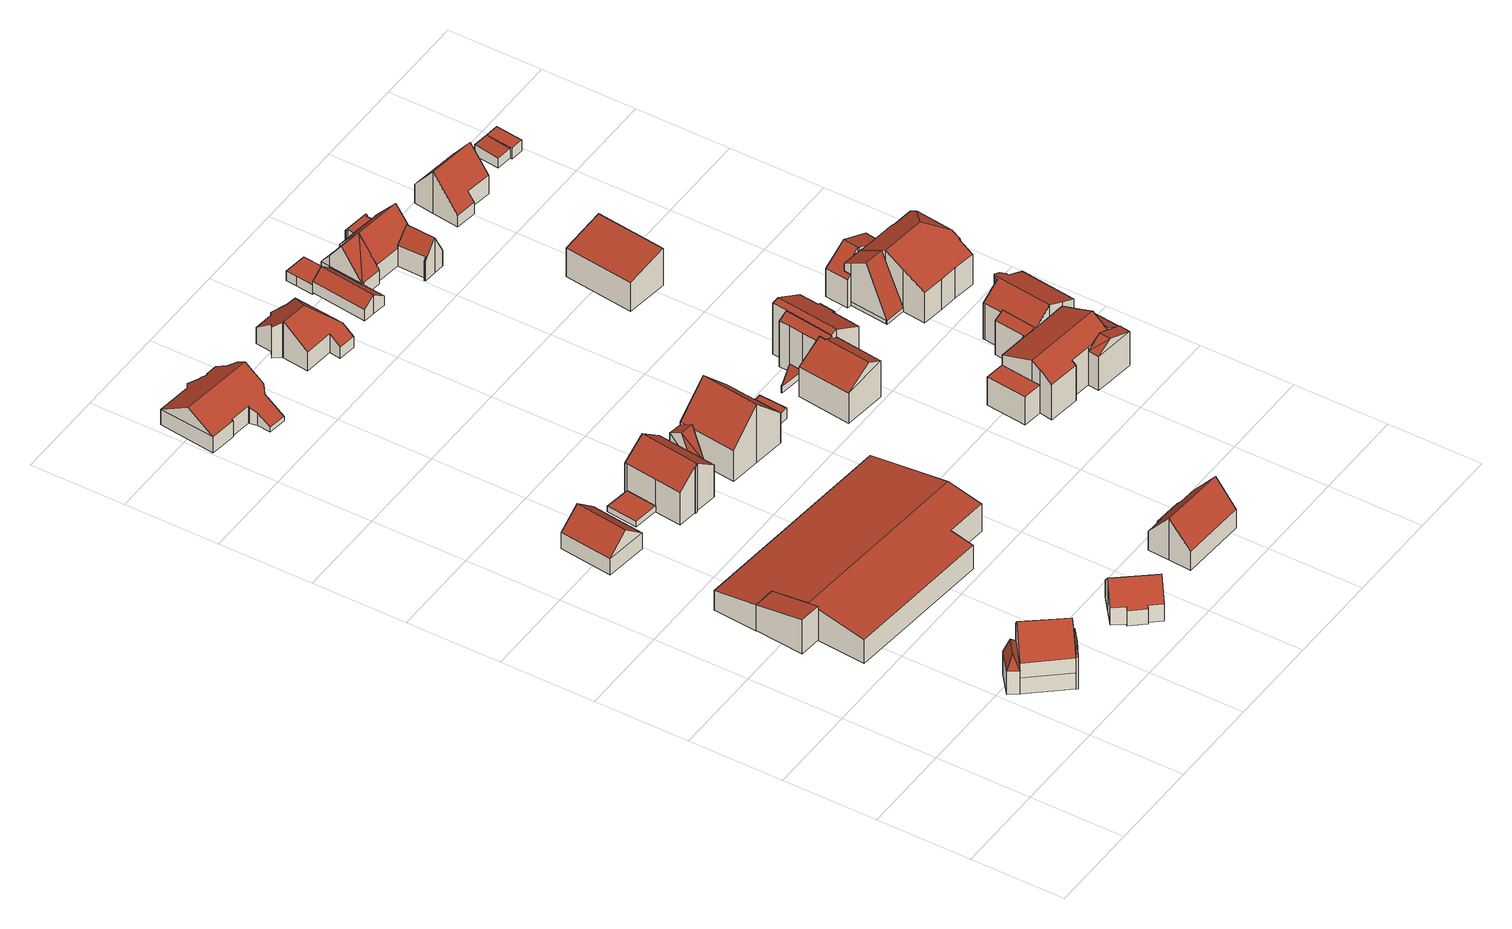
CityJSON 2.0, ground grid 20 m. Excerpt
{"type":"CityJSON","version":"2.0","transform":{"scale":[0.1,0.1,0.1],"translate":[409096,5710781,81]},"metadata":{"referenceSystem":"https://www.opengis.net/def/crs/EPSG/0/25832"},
"CityObjects":{
"building1":{"type":"Building","attributes":{"Gemeindeschluessel":"05978036","Geometrietyp2DReferenz":"3000","function":"51009_1610","roofType":"2100","measuredHeight":8.04},"geometry":[{"type":"MultiSurface","lod":"2","boundaries":[[[0,1,2,3]],[[1,4,5,2]],[[4,6,7,5]],[[6,0,3,7]],[[6,4,1,0]],[[3,2,5,7]]],"semantics":{"surfaces":[{"type":"WallSurface"},{"type":"RoofSurface"},{"type":"GroundSurface"}],"values":[0,0,0,0,1,2]}}]},
"building2":{"type":"Building","attributes":{"Gemeindeschluessel":"05978036","Geometrietyp2DReferenz":"3000","function":"31001_2000"},"children":["building2-1","building2-2","building2-3","building2-4"]},
"building2-1":{"type":"BuildingPart","attributes":{"roofType":"5000","measuredHeight":12.48},"parents":["building2"],"geometry":[{"type":"MultiSurface","lod":"2","boundaries":[[[8,9,10,11]],[[9,12,13,10]],[[12,14,15,13]],[[14,16,17,15]],[[16,18,19,17]],[[20,21,22,23]],[[24,25,26,27]],[[16,28,29,30,31,32,33,34,35,36]],[[33,32,37,38,39,40]],[[20,41,34,33,40,42,21]],[[24,38,37,43,25]],[[16,36,44,18]],[[8,45,31,30,9]],[[9,30,29,12]],[[12,29,28,14]],[[14,28,16]],[[26,11,10,13,15,17,19,46,23,22,27]],[[11,26,25,8]],[[46,19,18,47]],[[23,46,47,20]],[[27,22,21,24]],[[39,42,40]],[[21,42,39,38,24]],[[32,31,45,43,37]],[[25,43,45,8]],[[48,44,36,35]],[[18,44,48,47]],[[41,48,35,34]],[[47,48,41,20]]],"semantics":{"surfaces":[{"type":"WallSurface"},{"type":"RoofSurface"},{"type":"GroundSurface"},{"type":"ClosureSurface"}],"values":[0,0,0,0,0,0,0,1,1,0,0,0,0,0,0,0,2,3,3,3,3,0,3,0,3,0,3,0,3]}}]},
"building2-2":{"type":"BuildingPart","attributes":{"roofType":"5000","measuredHeight":8.73},"parents":["building2"],"geometry":[{"type":"MultiSurface","lod":"2","boundaries":[[[49,50,51,52]],[[50,45,8,11,51]],[[43,49,52,26,25]],[[53,54,43,45]],[[53,45,50]],[[54,53,50,49]],[[54,49,43]],[[52,51,11,26]],[[25,26,11,8]],[[25,8,45,43]]],"semantics":{"surfaces":[{"type":"WallSurface"},{"type":"RoofSurface"},{"type":"GroundSurface"},{"type":"ClosureSurface"}],"values":[0,0,0,1,1,1,1,2,3,3]}}]},
"building2-3":{"type":"BuildingPart","attributes":{"roofType":"2100","measuredHeight":5.76},"parents":["building2"],"geometry":[{"type":"MultiSurface","lod":"2","boundaries":[[[44,55,56,19,18]],[[55,41,20,23,56]],[[48,41,55,44]],[[19,56,23,46]],[[47,46,23,20]],[[48,47,20,41]],[[18,19,46,47]],[[18,47,48,44]]],"semantics":{"surfaces":[{"type":"WallSurface"},{"type":"RoofSurface"},{"type":"GroundSurface"},{"type":"ClosureSurface"}],"values":[0,0,1,2,3,3,3,3]}}]},
"building2-4":{"type":"BuildingPart","attributes":{"roofType":"5000","measuredHeight":11.22},"parents":["building2"],"geometry":[{"type":"MultiSurface","lod":"2","boundaries":[[[57,58,38,24,27,59]],[[42,60,61,22,21]],[[60,57,59,61]],[[62,60,42]],[[63,62,42,39,58]],[[63,58,57]],[[62,63,57,60]],[[59,27,22,61]],[[39,38,58]],[[21,22,27,24]],[[21,24,38,39,42]]],"semantics":{"surfaces":[{"type":"WallSurface"},{"type":"RoofSurface"},{"type":"GroundSurface"},{"type":"ClosureSurface"}],"values":[0,0,0,1,1,1,1,2,0,3,3]}}]},
"building3":{"type":"Building","attributes":{"Gemeindeschluessel":"05978036","Geometrietyp2DReferenz":"3000","function":"31001_1000","roofType":"3100","measuredHeight":7.67},"geometry":[{"type":"MultiSurface","lod":"2","boundaries":[[[64,65,66,67]],[[65,68,69,66]],[[68,70,71,69]],[[70,64,67,71]],[[68,65,72]],[[64,70,73]],[[65,64,73,72]],[[70,68,72,73]],[[67,66,69,71]]],"semantics":{"surfaces":[{"type":"WallSurface"},{"type":"RoofSurface"},{"type":"GroundSurface"}],"values":[0,0,0,0,0,0,1,1,2]}}]},
"building4":{"type":"Building","attributes":{"Gemeindeschluessel":"05978036","Geometrietyp2DReferenz":"3000","function":"31001_2000","roofType":"5000","measuredHeight":7.75},"geometry":[{"type":"MultiSurface","lod":"2","boundaries":[[[6,74,75,76]],[[74,77,78,75]],[[77,79,80,78]],[[79,81,82,80]],[[81,83,84,82]],[[83,85,86,84]],[[85,87,88,86]],[[87,0,89,88]],[[0,6,76,89]],[[0,90,91,77,74,6]],[[83,81,79,91,90,87,85]],[[79,77,91]],[[0,87,90]],[[76,75,78,80,82,84,86,88,89]]],"semantics":{"surfaces":[{"type":"WallSurface"},{"type":"RoofSurface"},{"type":"GroundSurface"}],"values":[0,0,0,0,0,0,0,0,0,1,1,0,0,2]}}]},
"building5":{"type":"Building","attributes":{"Gemeindeschluessel":"05978036","Geometrietyp2DReferenz":"3000","function":"31001_1000","roofType":"3100","measuredHeight":7.86},"geometry":[{"type":"MultiSurface","lod":"2","boundaries":[[[92,93,94,95]],[[93,96,97,94]],[[96,98,99,97]],[[98,100,101,99]],[[100,102,103,101]],[[102,104,105,103]],[[104,106,107,105]],[[106,108,109,107]],[[108,110,111,109]],[[110,112,113,111]],[[112,114,115,113]],[[114,116,117,115]],[[116,118,119,117]],[[118,92,95,119]],[[114,112,110,108,106,104,102,100]],[[100,98,96,93,92,118,116,114]],[[95,94,97,99,101,103,105,107,109,111,113,115,117,119]]],"semantics":{"surfaces":[{"type":"WallSurface"},{"type":"RoofSurface"},{"type":"GroundSurface"}],"values":[0,0,0,0,0,0,0,0,0,0,0,0,0,0,1,1,2]}}]},
"building6":{"type":"Building","attributes":{"Gemeindeschluessel":"05978036","Geometrietyp2DReferenz":"3000","function":"31001_2460","roofType":"1000","measuredHeight":1.36},"geometry":[{"type":"MultiSurface","lod":"2","boundaries":[[[120,121,122,123]],[[121,124,125,122]],[[124,126,127,125]],[[126,120,123,127]],[[126,124,121,120]],[[123,122,125,127]]],"semantics":{"surfaces":[{"type":"WallSurface"},{"type":"RoofSurface"},{"type":"GroundSurface"}],"values":[0,0,0,0,1,2]}}]},
"building7":{"type":"Building","attributes":{"Gemeindeschluessel":"05978036","Geometrietyp2DReferenz":"3000","function":"31001_1000","roofType":"3100","measuredHeight":11.41},"geometry":[{"type":"MultiSurface","lod":"2","boundaries":[[[128,129,130,131]],[[129,132,133,130]],[[132,134,135,133]],[[134,136,137,135]],[[136,138,139,137]],[[138,140,141,139]],[[140,142,143,141]],[[142,144,145,143]],[[144,146,147,145]],[[146,148,149,147]],[[148,150,151,149]],[[150,128,131,151]],[[146,144,142,140]],[[140,138,136,134,132,129,128,150,148,146]],[[131,130,133,135,137,139,141,143,145,147,149,151]]],"semantics":{"surfaces":[{"type":"WallSurface"},{"type":"RoofSurface"},{"type":"GroundSurface"}],"values":[0,0,0,0,0,0,0,0,0,0,0,0,1,1,2]}}]},
"building8":{"type":"Building","attributes":{"Gemeindeschluessel":"05978036","Geometrietyp2DReferenz":"3000","function":"31001_1000","roofType":"5000","measuredHeight":7.67},"geometry":[{"type":"MultiSurface","lod":"2","boundaries":[[[152,153,154,155]],[[153,156,157,154]],[[156,158,159,157]],[[158,160,161,159]],[[160,162,163,161]],[[162,164,165,163]],[[164,166,167,165]],[[166,168,169,167]],[[168,170,171,169]],[[170,172,173,171]],[[172,174,175,173]],[[174,176,177,175]],[[176,178,179,177]],[[178,180,181,179]],[[180,182,183,181]],[[182,184,185,183]],[[184,186,187,185]],[[186,188,189,187]],[[188,190,191,189]],[[190,152,155,191]],[[192,172,170,168,166,164,162,160,158,156,153,193]],[[182,180,178,176,174,192,193,152,190,188,186,184]],[[153,152,193]],[[174,172,192]],[[155,154,157,159,161,163,165,167,169,171,173,175,177,179,181,183,185,187,189,191]]],"semantics":{"surfaces":[{"type":"WallSurface"},{"type":"RoofSurface"},{"type":"GroundSurface"}],"values":[0,0,0,0,0,0,0,0,0,0,0,0,0,0,0,0,0,0,0,0,1,1,0,0,2]}}]},
"building9":{"type":"Building","attributes":{"Gemeindeschluessel":"05978036","Geometrietyp2DReferenz":"3000","function":"31001_2460","roofType":"3100","measuredHeight":8.31},"geometry":[{"type":"MultiSurface","lod":"2","boundaries":[[[194,195,196,197]],[[195,198,199,196]],[[198,200,201,199]],[[200,194,197,201]],[[198,195,202]],[[194,200,203]],[[202,194,203]],[[194,202,195]],[[200,198,202,203]],[[197,196,199,201]]],"semantics":{"surfaces":[{"type":"WallSurface"},{"type":"RoofSurface"},{"type":"GroundSurface"}],"values":[0,0,0,0,0,0,1,1,1,2]}}]},
"building10":{"type":"Building","attributes":{"Gemeindeschluessel":"05978036","Geometrietyp2DReferenz":"3000","function":"31001_1000","roofType":"3100","measuredHeight":9.96},"geometry":[{"type":"MultiSurface","lod":"2","boundaries":[[[204,205,206,207]],[[205,208,209,206]],[[208,210,211,209]],[[210,212,213,211]],[[212,214,215,213]],[[214,216,217,215]],[[216,218,219,217]],[[218,220,221,219]],[[220,222,223,221]],[[222,204,207,223]],[[218,216,214,212]],[[212,210,208,205,204,222,220,218]],[[207,206,209,211,213,215,217,219,221,223]]],"semantics":{"surfaces":[{"type":"WallSurface"},{"type":"RoofSurface"},{"type":"GroundSurface"}],"values":[0,0,0,0,0,0,0,0,0,0,1,1,2]}}]},
"building11":{"type":"Building","attributes":{"Gemeindeschluessel":"05978036","Geometrietyp2DReferenz":"3000","function":"31001_1000","roofType":"3100","measuredHeight":13.89},"geometry":[{"type":"MultiSurface","lod":"2","boundaries":[[[224,225,226,227]],[[225,228,229,226]],[[228,230,231,229]],[[230,232,233,231]],[[232,234,235,233]],[[234,236,237,235]],[[236,238,201,237]],[[238,224,227,201]],[[234,232,230,228,225,224]],[[224,238,236,234]],[[227,226,229,231,233,235,237,201]]],"semantics":{"surfaces":[{"type":"WallSurface"},{"type":"RoofSurface"},{"type":"GroundSurface"}],"values":[0,0,0,0,0,0,0,0,1,1,2]}}]},
"building12":{"type":"Building","attributes":{"Gemeindeschluessel":"05978036","Geometrietyp2DReferenz":"3000","function":"31001_2460","roofType":"2100","measuredHeight":2.57},"geometry":[{"type":"MultiSurface","lod":"2","boundaries":[[[239,240,241,242]],[[240,243,244,241]],[[243,245,246,244]],[[245,239,242,246]],[[245,243,240,239]],[[242,241,244,246]]],"semantics":{"surfaces":[{"type":"WallSurface"},{"type":"RoofSurface"},{"type":"GroundSurface"}],"values":[0,0,0,0,1,2]}}]},
"building13":{"type":"Building","attributes":{"Gemeindeschluessel":"05978036","Geometrietyp2DReferenz":"3000","function":"31001_1000","roofType":"5000","measuredHeight":8.61},"geometry":[{"type":"MultiSurface","lod":"2","boundaries":[[[247,248,249,250]],[[248,251,252,249]],[[251,253,254,252]],[[253,255,256,254]],[[255,257,258,256]],[[257,259,260,258]],[[259,261,262,260]],[[261,263,264,262]],[[263,265,266,264]],[[265,267,268,266]],[[267,269,270,268]],[[269,271,272,270]],[[271,273,274,272]],[[273,247,250,274]],[[269,267,275]],[[267,265,263,261,259,257,255,253,251,275]],[[251,248,247,273,271,269,275]],[[250,249,252,254,256,258,260,262,264,266,268,270,272,274]]],"semantics":{"surfaces":[{"type":"WallSurface"},{"type":"RoofSurface"},{"type":"GroundSurface"}],"values":[0,0,0,0,0,0,0,0,0,0,0,0,0,0,1,1,1,2]}}]},
"building14":{"type":"Building","attributes":{"Gemeindeschluessel":"05978036","Geometrietyp2DReferenz":"3000","function":"31001_1000","roofType":"5000","measuredHeight":10.52},"geometry":[{"type":"MultiSurface","lod":"2","boundaries":[[[276,277,278,279]],[[277,280,281,278]],[[280,282,283,281]],[[282,284,285,283]],[[284,286,287,285]],[[286,276,279,287]],[[282,280,277,276,288,289]],[[286,284,289,288]],[[284,282,289]],[[276,286,288]],[[279,278,281,283,285,287]]],"semantics":{"surfaces":[{"type":"WallSurface"},{"type":"RoofSurface"},{"type":"GroundSurface"}],"values":[0,0,0,0,0,0,1,1,0,0,2]}}]},
"building15":{"type":"Building","attributes":{"Gemeindeschluessel":"05978036","Geometrietyp2DReferenz":"3000","function":"51009_1610","roofType":"2100","measuredHeight":1.55},"geometry":[{"type":"MultiSurface","lod":"2","boundaries":[[[290,291,292,293]],[[291,294,295,292]],[[294,296,297,295]],[[296,298,299,297]],[[298,290,293,299]],[[298,296,294,291,290]],[[293,292,295,297,299]]],"semantics":{"surfaces":[{"type":"WallSurface"},{"type":"RoofSurface"},{"type":"GroundSurface"}],"values":[0,0,0,0,0,1,2]}}]},
"building16":{"type":"Building","attributes":{"Gemeindeschluessel":"05978036","Geometrietyp2DReferenz":"3000","function":"31001_2460","roofType":"3100","measuredHeight":4.42},"geometry":[{"type":"MultiSurface","lod":"2","boundaries":[[[300,301,302,303]],[[301,304,305,302]],[[304,306,307,305]],[[306,308,309,307]],[[308,310,311,309]],[[310,312,313,311]],[[312,314,315,313]],[[314,300,303,315]],[[310,308,306,304,301,300]],[[300,314,312,310]],[[303,302,305,307,309,311,313,315]]],"semantics":{"surfaces":[{"type":"WallSurface"},{"type":"RoofSurface"},{"type":"GroundSurface"}],"values":[0,0,0,0,0,0,0,0,1,1,2]}}]},
"building17":{"type":"Building","attributes":{"Gemeindeschluessel":"05978036","Geometrietyp2DReferenz":"3000","function":"31001_2460","roofType":"1000","measuredHeight":2.23},"geometry":[{"type":"MultiSurface","lod":"2","boundaries":[[[316,317,318,319]],[[317,320,321,318]],[[320,322,323,321]],[[322,324,325,323]],[[324,326,327,325]],[[326,316,319,327]],[[326,324,322,320,317,316]],[[319,318,321,323,325,327]]],"semantics":{"surfaces":[{"type":"WallSurface"},{"type":"RoofSurface"},{"type":"GroundSurface"}],"values":[0,0,0,0,0,0,1,2]}}]},
"building18":{"type":"Building","attributes":{"Gemeindeschluessel":"05978036","Geometrietyp2DReferenz":"3000","function":"31001_1000"},"children":["building18-1","building18-2"]},
"building18-1":{"type":"BuildingPart","attributes":{"roofType":"2100","measuredHeight":12},"parents":["building18"],"geometry":[{"type":"MultiSurface","lod":"2","boundaries":[[[328,329,330,331]],[[329,332,333,330]],[[332,334,335,333]],[[334,336,337,335]],[[336,338,339,337]],[[338,340,341,339]],[[340,338,336,334,332,329,328]],[[331,330,333,335,337,339,341]],[[331,341,340,328]]],"semantics":{"surfaces":[{"type":"WallSurface"},{"type":"RoofSurface"},{"type":"GroundSurface"},{"type":"ClosureSurface"}],"values":[0,0,0,0,0,0,1,2,3]}}]},
"building18-2":{"type":"BuildingPart","attributes":{"roofType":"3100","measuredHeight":12.54},"parents":["building18"],"geometry":[{"type":"MultiSurface","lod":"2","boundaries":[[[342,343,344,345]],[[343,346,347,344]],[[346,348,349,347]],[[348,350,351,349]],[[350,352,353,351]],[[352,354,355,353]],[[354,356,357,355]],[[356,358,359,357]],[[358,360,361,359]],[[360,362,361]],[[362,363,328,331,361]],[[364,342,345,341,340]],[[362,360,358,356,354,352,350,348,346,343]],[[343,342,364,363,362]],[[345,344,347,349,351,353,355,357,359,361,331,341]],[[364,340,328,363]],[[340,341,331,328]]],"semantics":{"surfaces":[{"type":"WallSurface"},{"type":"RoofSurface"},{"type":"GroundSurface"},{"type":"ClosureSurface"}],"values":[0,0,0,0,0,0,0,0,0,0,0,0,1,1,2,0,3]}}]},
"building19":{"type":"Building","attributes":{"Gemeindeschluessel":"05978036","Geometrietyp2DReferenz":"3000","function":"31001_1000"},"children":["building19-1","building19-2","building19-3","building19-4","building19-5","building19-6"]},
"building19-1":{"type":"BuildingPart","attributes":{"roofType":"2100","measuredHeight":9.35},"parents":["building19"],"geometry":[{"type":"MultiSurface","lod":"2","boundaries":[[[365,366,367,368]],[[366,369,370,367]],[[369,371,372,373,370]],[[369,366,365,374,375,371]],[[373,376,368,367,370]],[[377,372,371,375,378]],[[377,376,373,372]],[[374,378,375]],[[365,368,376,377,378,374]]],"semantics":{"surfaces":[{"type":"WallSurface"},{"type":"RoofSurface"},{"type":"GroundSurface"},{"type":"ClosureSurface"}],"values":[0,0,0,1,2,0,3,0,3]}}]},
"building19-2":{"type":"BuildingPart","attributes":{"roofType":"2100","measuredHeight":9.74},"parents":["building19"],"geometry":[{"type":"MultiSurface","lod":"2","boundaries":[[[379,380,381,382]],[[380,383,384,381]],[[380,379,385,386,387,388,389,383]],[[384,390,391,382,381]],[[392,388,387]],[[390,384,383,389,393]],[[393,389,388,392,394]],[[386,394,392,387]],[[379,382,391,385]],[[385,391,390,393,394,386]]],"semantics":{"surfaces":[{"type":"WallSurface"},{"type":"RoofSurface"},{"type":"GroundSurface"},{"type":"ClosureSurface"}],"values":[0,0,1,2,0,3,3,0,3,3]}}]},
"building19-3":{"type":"BuildingPart","attributes":{"roofType":"3100","measuredHeight":11.68},"parents":["building19"],"geometry":[{"type":"MultiSurface","lod":"2","boundaries":[[[395,396,397,398]],[[396,399,379,382,397]],[[400,401,402,403,404]],[[401,405,406,402]],[[405,407,408,406]],[[407,409,410,411,408]],[[412,413,368,414,415]],[[413,365,368]],[[416,409,407,405,401,400,417,394,386,418]],[[418,399,396,395,419,420,378,374,413,412,416]],[[376,421,398,397,382,391,390,403,402,406,408,411,422,414,368]],[[374,365,413]],[[376,368,365,374,378,377]],[[420,377,378]],[[398,421,419,395]],[[421,376,377,420,419]],[[385,379,399,418]],[[391,382,379,385]],[[386,385,418]],[[394,393,390,391,385,386]],[[400,404,417]],[[390,393,404,403]],[[404,393,394,417]],[[423,410,409,416]],[[422,411,410,423]],[[412,415,423,416]],[[422,423,415,414]]],"semantics":{"surfaces":[{"type":"WallSurface"},{"type":"RoofSurface"},{"type":"GroundSurface"},{"type":"ClosureSurface"}],"values":[0,0,0,0,0,0,0,0,1,1,2,0,3,0,3,3,0,3,0,3,0,3,3,0,3,0,3]}}]},
"building19-4":{"type":"BuildingPart","attributes":{"roofType":"1000","measuredHeight":6.71},"parents":["building19"],"geometry":[{"type":"MultiSurface","lod":"2","boundaries":[[[424,425,426,427]],[[425,415,414,426]],[[410,424,427,411]],[[410,423,415,425,424]],[[427,426,414,422,411]],[[411,422,423,410]],[[422,414,415,423]]],"semantics":{"surfaces":[{"type":"WallSurface"},{"type":"RoofSurface"},{"type":"GroundSurface"},{"type":"ClosureSurface"}],"values":[0,0,0,1,2,3,3]}}]},
"building19-5":{"type":"BuildingPart","attributes":{"roofType":"3100","measuredHeight":11.8},"parents":["building19"],"geometry":[{"type":"MultiSurface","lod":"2","boundaries":[[[428,429,430,431]],[[429,432,433,430]],[[432,434,435,433]],[[434,436,437,435]],[[436,438,439,437]],[[438,440,441,439]],[[440,442,443,441]],[[442,444,445,443]],[[444,446,447,445]],[[446,448,449,447]],[[448,450,397,449]],[[450,451,395,398,397]],[[372,428,431,373]],[[452,451,450,448,446,444,442,440,438,436]],[[436,434,432,429,428,372,377,420,452]],[[431,430,433,435,437,439,441,443,445,447,449,397,398,421,376,373]],[[419,395,451,452]],[[421,398,395,419]],[[420,419,452]],[[421,419,420,377,376]],[[372,373,376,377]]],"semantics":{"surfaces":[{"type":"WallSurface"},{"type":"RoofSurface"},{"type":"GroundSurface"},{"type":"ClosureSurface"}],"values":[0,0,0,0,0,0,0,0,0,0,0,0,0,1,1,2,0,3,0,3,3]}}]},
"building19-6":{"type":"BuildingPart","attributes":{"roofType":"3100","measuredHeight":10.22},"parents":["building19"],"geometry":[{"type":"MultiSurface","lod":"2","boundaries":[[[453,454,455,384,383]],[[454,456,457,455]],[[456,404,403,457]],[[456,454,458]],[[454,453,388,392,459,458]],[[404,458,459,417]],[[458,404,456]],[[384,455,457,403,390]],[[383,389,453]],[[384,390,393,389,383]],[[390,403,404,393]],[[417,459,392,394]],[[389,388,453]],[[393,394,392,388,389]],[[404,417,394,393]]],"semantics":{"surfaces":[{"type":"WallSurface"},{"type":"RoofSurface"},{"type":"GroundSurface"},{"type":"ClosureSurface"}],"values":[0,0,0,0,1,1,1,2,0,3,3,0,0,3,3]}}]},
"building20":{"type":"Building","attributes":{"Gemeindeschluessel":"05978036","Geometrietyp2DReferenz":"3000","function":"31001_1000"},"children":["building20-1","building20-2","building20-3","building20-4"]},
"building20-1":{"type":"BuildingPart","attributes":{"roofType":"3100","measuredHeight":9.3},"parents":["building20"],"geometry":[{"type":"MultiSurface","lod":"2","boundaries":[[[460,461,462,463,464,465]],[[466,467,468,469,470,471,472]],[[473,474,475,476,477]],[[474,478,479,475]],[[478,480,481,479]],[[480,482,483,481]],[[482,484,485,483]],[[484,486,487,488,485]],[[482,480,478,474,473,467,466,489,490]],[[490,491,461,460,492,493,486,484,482]],[[465,464,494,470,469,476,475,479,481,483,485,488,495]],[[491,462,461]],[[494,464,463,496]],[[496,463,462,491,490]],[[466,472,489]],[[494,496,471,470]],[[472,471,496,490,489]],[[477,468,467,473]],[[477,476,469,468]],[[493,487,486]],[[460,465,495,492]],[[492,495,488,487,493]]],"semantics":{"surfaces":[{"type":"WallSurface"},{"type":"RoofSurface"},{"type":"GroundSurface"},{"type":"ClosureSurface"}],"values":[0,0,0,0,0,0,0,0,1,1,2,0,3,3,0,3,3,0,3,0,3,3]}}]},
"building20-2":{"type":"BuildingPart","attributes":{"roofType":"3100","measuredHeight":9.56},"parents":["building20"],"geometry":[{"type":"MultiSurface","lod":"2","boundaries":[[[497,498,499,500]],[[498,501,327,499]],[[501,502,325,327]],[[502,503,504,325]],[[503,471,470,504]],[[463,505,506,464]],[[505,497,500,506]],[[507,508,498]],[[498,497,505,462,491,507]],[[507,489,472,503,508]],[[508,503,502,509]],[[498,508,509,501]],[[501,509,502]],[[503,472,471]],[[463,462,505]],[[500,499,327,325,504,470,494,464,506]],[[464,494,496,463]],[[494,470,471,496]],[[491,490,489,507]],[[463,496,490,491,462]],[[496,471,472,489,490]]],"semantics":{"surfaces":[{"type":"WallSurface"},{"type":"RoofSurface"},{"type":"GroundSurface"},{"type":"ClosureSurface"}],"values":[0,0,0,0,0,0,0,1,1,1,1,0,0,0,0,2,3,3,0,3,3]}}]},
"building20-3":{"type":"BuildingPart","attributes":{"roofType":"3100","measuredHeight":8.28},"parents":["building20"],"geometry":[{"type":"MultiSurface","lod":"2","boundaries":[[[510,511,512,513]],[[511,514,515,512]],[[514,516,517,515]],[[516,518,460,465,517]],[[487,519,520,488]],[[519,510,513,520]],[[521,518,516,514,511,510]],[[510,519,487,493,521]],[[513,512,515,517,465,495,488,520]],[[492,460,518,521]],[[495,465,460,492]],[[493,492,521]],[[487,488,495,492,493]]],"semantics":{"surfaces":[{"type":"WallSurface"},{"type":"RoofSurface"},{"type":"GroundSurface"},{"type":"ClosureSurface"}],"values":[0,0,0,0,0,0,1,1,2,0,3,0,3]}}]},
"building20-4":{"type":"BuildingPart","attributes":{"roofType":"1000","measuredHeight":3.43},"parents":["building20"],"geometry":[{"type":"MultiSurface","lod":"2","boundaries":[[[522,523,524,525]],[[523,526,527,524]],[[526,528,529,527]],[[528,530,531,529]],[[530,477,476,531]],[[468,532,533,469]],[[532,522,525,533]],[[532,468,477,530,528,526,523,522]],[[525,524,527,529,531,476,469,533]],[[469,476,477,468]]],"semantics":{"surfaces":[{"type":"WallSurface"},{"type":"RoofSurface"},{"type":"GroundSurface"},{"type":"ClosureSurface"}],"values":[0,0,0,0,0,0,0,1,2,3]}}]},
"building21":{"type":"Building","attributes":{"Gemeindeschluessel":"05978036","Geometrietyp2DReferenz":"3000","function":"31001_1000","roofType":"2100","measuredHeight":8.81},"geometry":[{"type":"MultiSurface","lod":"2","boundaries":[[[534,535,536,537]],[[535,538,539,536]],[[538,540,541,539]],[[540,534,537,541]],[[540,538,535,534]],[[537,536,539,541]]],"semantics":{"surfaces":[{"type":"WallSurface"},{"type":"RoofSurface"},{"type":"GroundSurface"}],"values":[0,0,0,0,1,2]}}]},
"building22":{"type":"Building","attributes":{"Gemeindeschluessel":"05978036","Geometrietyp2DReferenz":"3000","function":"31001_1000"},"children":["building22-1","building22-2","building22-3"]},
"building22-1":{"type":"BuildingPart","attributes":{"roofType":"3100","measuredHeight":11.9},"parents":["building22"],"geometry":[{"type":"MultiSurface","lod":"2","boundaries":[[[542,543,544,545]],[[543,546,547,544]],[[548,542,545,549]],[[548,550,551,552,553,542]],[[554,555,552,551,556,557,558]],[[543,553,552,555,559,546]],[[542,553,543]],[[545,544,547,560,561,562,563,549]],[[560,547,546,564]],[[562,561,565,566]],[[561,560,564,565]],[[549,563,567,548]],[[563,562,566,567]],[[558,568,554]],[[556,569,566,565,557]],[[557,565,564,568,558]],[[569,556,551]],[[567,550,548]],[[566,569,551,550,567]],[[554,568,559,555]],[[546,559,568,564]]],"semantics":{"surfaces":[{"type":"WallSurface"},{"type":"RoofSurface"},{"type":"GroundSurface"},{"type":"ClosureSurface"}],"values":[0,0,0,1,1,0,0,2,3,0,3,3,3,0,3,3,0,3,3,0,3]}}]},
"building22-2":{"type":"BuildingPart","attributes":{"roofType":"9999","measuredHeight":12.44},"parents":["building22"],"geometry":[{"type":"MultiSurface","lod":"2","boundaries":[[[570,571,572,573]],[[571,574,575,572]],[[574,576,577,575]],[[576,578,548,549,577]],[[579,580,581,582,583]],[[580,584,585,581]],[[584,586,587,585]],[[586,588,589,587]],[[588,590,591,589]],[[590,592,593,591]],[[592,570,573,593]],[[588,586,594]],[[586,584,580,579,595,569,551,596,594]],[[596,578,576,574,571,570,592,590,588,594]],[[573,572,575,577,549,563,562,582,581,585,587,589,591,593]],[[550,548,578,596]],[[563,549,548,567]],[[567,548,550]],[[551,550,596]],[[563,567,566,562]],[[569,566,567,550,551]],[[579,583,595]],[[583,582,562,566,569,595]]],"semantics":{"surfaces":[{"type":"WallSurface"},{"type":"RoofSurface"},{"type":"GroundSurface"},{"type":"ClosureSurface"}],"values":[0,0,0,0,0,0,0,0,0,0,0,1,1,1,2,0,3,3,0,3,3,0,3]}}]},
"building22-3":{"type":"BuildingPart","attributes":{"roofType":"3100","measuredHeight":10.15},"parents":["building22"],"geometry":[{"type":"MultiSurface","lod":"2","boundaries":[[[597,598,599,600]],[[598,601,602,599]],[[601,603,604,602]],[[603,605,606,604]],[[559,597,600,547,546]],[[607,608,595,583,605,603,601]],[[601,598,597,559,568,558,607]],[[600,599,602,604,606,582,562,561,560,547]],[[605,583,582,606]],[[569,595,608,556]],[[562,582,583,595,569,566]],[[561,562,566,565]],[[557,556,608,607]],[[565,566,569,556,557]],[[558,557,607]],[[564,560,561,565]],[[568,564,565,557,558]],[[546,547,560,564]],[[546,564,568,559]]],"semantics":{"surfaces":[{"type":"WallSurface"},{"type":"RoofSurface"},{"type":"GroundSurface"},{"type":"ClosureSurface"}],"values":[0,0,0,0,0,1,1,2,3,0,3,0,0,3,0,3,3,3,3]}}]},
"building23":{"type":"Building","attributes":{"Gemeindeschluessel":"05978036","Geometrietyp2DReferenz":"3000","function":"31001_1000","roofType":"3100","measuredHeight":9.88},"geometry":[{"type":"MultiSurface","lod":"2","boundaries":[[[609,610,611,612]],[[610,613,614,611]],[[613,615,616,614]],[[615,617,618,616]],[[617,619,620,618]],[[619,621,622,620]],[[621,623,624,622]],[[623,609,612,624]],[[619,617,615,613]],[[613,610,609,623,621,619]],[[612,611,614,616,618,620,622,624]]],"semantics":{"surfaces":[{"type":"WallSurface"},{"type":"RoofSurface"},{"type":"GroundSurface"}],"values":[0,0,0,0,0,0,0,0,1,1,2]}}]},
"building24":{"type":"Building","attributes":{"Gemeindeschluessel":"05978036","Geometrietyp2DReferenz":"3000","function":"31001_2460","roofType":"2100","measuredHeight":2.54},"geometry":[{"type":"MultiSurface","lod":"2","boundaries":[[[625,626,627,628]],[[626,629,630,627]],[[629,631,632,630]],[[631,625,628,632]],[[631,629,626,625]],[[628,627,630,632]]],"semantics":{"surfaces":[{"type":"WallSurface"},{"type":"RoofSurface"},{"type":"GroundSurface"}],"values":[0,0,0,0,1,2]}}]},
"building25":{"type":"Building","attributes":{"Gemeindeschluessel":"05978036","Geometrietyp2DReferenz":"3000","function":"31001_2460","roofType":"1000","measuredHeight":2.58},"geometry":[{"type":"MultiSurface","lod":"2","boundaries":[[[633,634,627,635]],[[634,625,628,627]],[[625,636,637,628]],[[636,638,639,637]],[[638,633,635,639]],[[638,636,625,634,633]],[[635,627,628,637,639]]],"semantics":{"surfaces":[{"type":"WallSurface"},{"type":"RoofSurface"},{"type":"GroundSurface"}],"values":[0,0,0,0,0,1,2]}}]}
},
"vertices":[
[109,618,126],[100,514,145],[100,514,64],[109,618,64],[53,518,145],[53,518,64],[62,622,126],[62,622,64],
[227,174,112],[266,171,112],[266,171,74],[227,174,74],[281,152,112],[281,152,74],[323,148,112],[323,148,74],[338,130,112],[338,130,74],[311,108,112],[311,108,74],[279,89,112],[258,72,112],[258,72,74],[279,89,74],[226,46,112],[162,123,112],[162,123,74],[226,46,74],[323,148,113],[281,152,143],[266,171,143],[227,174,171],[205,157,199],[266,79,199],[279,89,183],[307,112,147],[311,108,147],[162,123,147],[226,46,148],[227,47,150],[258,72,189],[279,89,132],[258,72,150],[162,123,129],[311,108,130],[227,174,129],[307,112,74],[307,112,112],[307,112,130],
[147,143,129],[190,178,129],[190,178,74],[147,143,74],[194,165,161],[164,141,161],
[282,85,132],[282,85,74],
[229,42,150],[226,46,150],[229,42,74],[261,68,150],[261,68,74],[257,68,186],[229,45,186],
[179,1043,75],[166,930,75],[166,930,37],[179,1043,37],[75,941,75],[75,941,37],[89,1054,75],[89,1054,37],[120,936,114],[134,1048,114],
[70,716,110],[70,716,63],[62,622,63],[530,676,110],[530,676,63],[508,425,128],[508,425,63],[418,433,128],[418,433,63],[414,383,119],[414,383,63],[92,411,119],[92,411,63],[100,514,137],[100,514,63],[109,618,63],[102,535,141],[515,500,141],
[441,28,114],[417,57,114],[417,57,78],[441,28,78],[420,60,119],[420,60,78],[402,84,119],[402,84,78],[432,108,157],[432,108,78],[462,133,119],[462,133,78],[481,109,119],[481,109,78],[485,112,114],[485,112,78],[508,84,114],[508,84,78],[504,80,119],[504,80,78],[524,57,119],[524,57,78],[493,32,157],[493,32,78],[463,8,119],[463,8,78],[444,31,119],[444,31,78],
[260,961,55],[205,968,55],[205,968,42],[260,961,42],[213,1034,55],[213,1034,42],[268,1027,55],[268,1027,42],
[295,898,150],[295,900,150],[295,900,41],[295,898,41],[253,905,118],[253,905,41],[260,961,118],[260,961,41],[268,1027,118],[268,1027,41],[268,1032,118],[268,1032,41],[317,1026,155],[317,1026,41],[365,1020,118],[365,1020,41],[350,894,118],[350,894,41],[301,900,155],[301,900,41],[300,900,154],[300,900,41],[300,898,154],[300,898,41],
[2,1739,45],[17,1860,43],[17,1860,7],[2,1739,7],[92,1851,43],[92,1851,7],[110,1863,34],[110,1863,7],[123,1844,45],[123,1844,7],[129,1844,45],[129,1844,7],[135,1836,49],[135,1836,7],[139,1840,46],[139,1840,7],[165,1837,46],[165,1837,7],[162,1809,64],[162,1809,7],[171,1795,72],[171,1795,7],[163,1734,55],[163,1734,7],[149,1722,46],[149,1722,7],[144,1678,17],[144,1678,7],[105,1683,17],[105,1683,7],[108,1711,36],[108,1711,7],[104,1726,45],[104,1726,7],[105,1729,47],[105,1729,7],[58,1734,47],[58,1734,7],[58,1732,45],[58,1732,7],[168,1776,83],[9,1796,83],
[418,958,45],[389,961,45],[389,961,36],[418,958,36],[395,1017,103],[395,1017,36],[424,1013,103],[424,1013,36],[392,989,119],[421,986,119],
[654,144,110],[715,140,110],[715,140,75],[654,144,75],[715,132,119],[715,132,75],[754,129,119],[754,129,75],[752,82,175],[752,82,75],[749,36,119],[749,36,75],[608,44,119],[608,44,75],[611,91,175],[611,91,75],[614,138,119],[614,138,75],[654,136,119],[654,136,75],
[490,1006,175],[555,998,109],[555,998,36],[490,1006,36],[548,934,109],[548,934,36],[550,934,108],[550,934,36],[543,875,108],[543,875,36],[475,883,175],[475,883,36],[410,890,109],[410,890,36],[424,1013,109],
[598,897,68],[568,899,65],[568,899,43],[598,897,43],[572,959,65],[572,959,43],[602,957,68],[602,957,43],
[347,1710,48],[284,1717,48],[284,1717,4],[347,1710,4],[290,1772,90],[290,1772,4],[290,1774,88],[290,1774,4],[279,1790,77],[279,1790,4],[293,1800,69],[293,1800,4],[297,1834,43],[297,1834,4],[341,1829,43],[341,1829,4],[356,1841,32],[356,1841,4],[375,1818,48],[375,1818,4],[397,1815,48],[397,1815,4],[385,1706,48],[385,1706,4],[382,1681,30],[382,1681,4],[344,1686,30],[344,1686,4],[348,1765,90],
[640,792,121],[654,906,121],[654,906,50],[640,792,50],[712,899,155],[712,899,50],[710,886,155],[710,886,50],[743,882,137],[743,882,50],[731,781,137],[731,781,50],[699,785,155],[711,885,155],
[658,944,53],[659,947,53],[659,947,37],[658,944,37],[662,947,53],[662,947,37],[720,968,50],[720,968,37],[716,938,50],[716,938,37],
[487,1817,55],[512,1814,36],[512,1814,10],[487,1817,10],[503,1740,36],[503,1740,10],[507,1739,33],[507,1739,10],[502,1692,33],[502,1692,10],[473,1696,55],[473,1696,10],[448,1699,36],[448,1699,10],[463,1820,36],[463,1820,10],
[463,1820,28],[467,1856,28],[467,1856,5],[463,1820,5],[470,1880,28],[470,1880,5],[519,1874,28],[519,1874,5],[515,1834,28],[515,1834,5],[512,1814,28],[512,1814,5],
[728,883,151],[710,886,140],[710,886,31],[728,883,31],[712,899,140],[712,899,31],[716,938,140],[716,938,31],[720,968,140],[720,968,31],[722,991,140],[722,991,31],[741,989,151],[741,989,31],
[744,1019,153],[759,1017,157],[759,1017,31],[744,1019,31],[820,1010,121],[820,1010,31],[816,969,121],[816,969,31],[822,968,118],[822,968,31],[818,934,118],[818,934,31],[812,935,121],[812,935,31],[807,894,121],[807,894,31],[804,874,121],[804,874,31],[743,882,156],[743,882,31],[743,882,157],[728,883,153],[741,989,153],
[910,595,126],[927,602,136],[927,602,54],[910,595,54],[935,667,136],[935,667,54],[955,664,147],[955,664,140],[955,664,54],[940,591,144],[946,590,147],[946,590,54],[946,590,140],[946,590,144],
[1020,541,151],[1051,538,133],[1051,538,54],[1020,541,54],[1043,471,133],[1043,471,54],[1017,512,151],[1013,485,151],[1012,475,151],[1032,473,140],[1039,472,135],[1012,475,54],[1017,512,54],[1012,475,147],[1012,475,135],[1012,475,144],
[1025,581,144],[1025,580,144],[1025,580,54],[1025,581,54],[1020,541,159],[955,482,144],[909,487,144],[909,487,54],[955,482,54],[955,482,135],[908,478,137],[908,478,54],[840,486,137],[840,486,54],[844,514,157],[844,514,121],[844,514,54],[854,601,144],[910,595,144],[854,601,54],[854,601,121],[846,532,170],[968,480,144],[1017,512,170],[988,585,144],[951,589,144],[988,585,54],[846,532,54],[846,532,121],
[802,519,121],[812,606,121],[812,606,54],[802,519,54],
[960,705,140],[960,708,140],[960,708,54],[960,705,54],[999,703,169],[999,703,54],[999,708,169],[999,708,54],[1003,711,172],[1003,711,54],[1009,716,169],[1009,716,54],[1024,714,162],[1024,714,54],[1032,705,158],[1032,705,54],[1031,700,158],[1031,700,54],[1070,695,140],[1070,695,54],[1056,577,140],[1056,577,54],[1025,580,154],[1025,581,154],[988,585,172],
[1043,471,135],[1040,447,135],[1040,447,54],[952,457,135],[952,457,54],[985,453,156],[988,478,156],
[610,1732,47],[552,1739,47],[552,1739,45],[552,1739,38],[552,1739,5],[610,1732,5],[563,1826,47],[610,1820,47],[610,1820,39],[610,1820,5],[563,1826,5],[563,1826,38],[563,1826,42],[660,1814,47],[666,1813,47],[666,1813,5],[660,1814,5],[660,1814,39],[666,1815,44],[666,1815,5],[669,1815,44],[669,1815,5],[663,1770,98],[663,1770,5],[657,1731,52],[657,1731,5],[657,1727,47],[657,1727,43],[657,1727,5],[558,1789,91],[558,1783,98],[554,1751,60],[635,1729,47],[655,1727,47],[558,1783,5],[635,1729,5],[558,1783,38],
[507,1739,38],[503,1740,38],[503,1740,5],[507,1739,5],[512,1814,38],[515,1834,38],[563,1828,38],[563,1828,5],[551,1734,38],[551,1734,5],[557,1781,101],[509,1787,101],[512,1814,64],
[630,1666,88],[603,1668,51],[603,1668,5],[630,1666,5],[603,1671,50],[603,1671,5],[608,1671,57],[608,1671,5],[610,1732,54],[653,1664,43],[653,1664,5],[635,1729,88],
[608,1839,39],[609,1843,39],[609,1843,5],[608,1839,5],[666,1836,39],[666,1836,5],[666,1832,39],[666,1832,5],[662,1832,39],[662,1832,5],[612,1839,39],[612,1839,5],
[737,1454,85],[828,1443,105],[828,1443,17],[737,1454,17],[810,1294,105],[810,1294,17],[719,1305,85],[719,1305,17],
[909,880,53],[909,882,53],[909,882,45],[909,880,45],[918,963,53],[918,963,45],[954,875,53],[954,875,45],[958,914,142],[959,924,164],[915,929,164],[909,882,58],[920,979,136],[918,963,145],[965,974,136],[960,974,136],[945,976,136],[918,963,119],[920,979,45],[960,974,45],[965,974,45],[958,914,45],[920,979,53],[960,974,53],[965,974,53],[958,914,53],[920,979,119],[965,974,135],
[1083,809,117],[1035,815,117],[1035,815,45],[1083,809,45],[995,819,117],[995,819,45],[948,825,117],[948,825,45],[954,875,146],[1056,963,135],[1055,960,137],[1055,960,45],[1056,963,45],[1056,963,105],[1103,954,137],[1103,954,45],[1101,939,146],[1101,939,45],[1091,858,146],[1091,858,45],[1089,839,135],[1089,839,45],[1087,840,135],[1087,840,45],[1056,903,170],[985,971,135],[958,914,170],
[909,964,112],[914,1014,112],[914,1014,45],[909,964,45],[964,1008,147],[964,1008,45],[1027,1001,119],[1027,1001,45],[1023,967,119],[1023,967,45],[960,974,147],[965,974,144],
[801,1690,35],[754,1696,35],[754,1696,8],[801,1690,8],[762,1753,107],[762,1753,8],[768,1796,53],[768,1796,8],[872,1782,53],[872,1782,8],[866,1740,107],[866,1740,8],[860,1697,53],[860,1697,8],[803,1705,53],[803,1705,8],
[970,1771,33],[964,1717,30],[964,1717,7],[970,1771,7],[930,1721,30],[930,1721,7],[936,1775,33],[936,1775,7],
[964,1713,33],[964,1717,33],[964,1713,7],[999,1768,33],[999,1768,7],[992,1710,33],[992,1710,7]
]}
